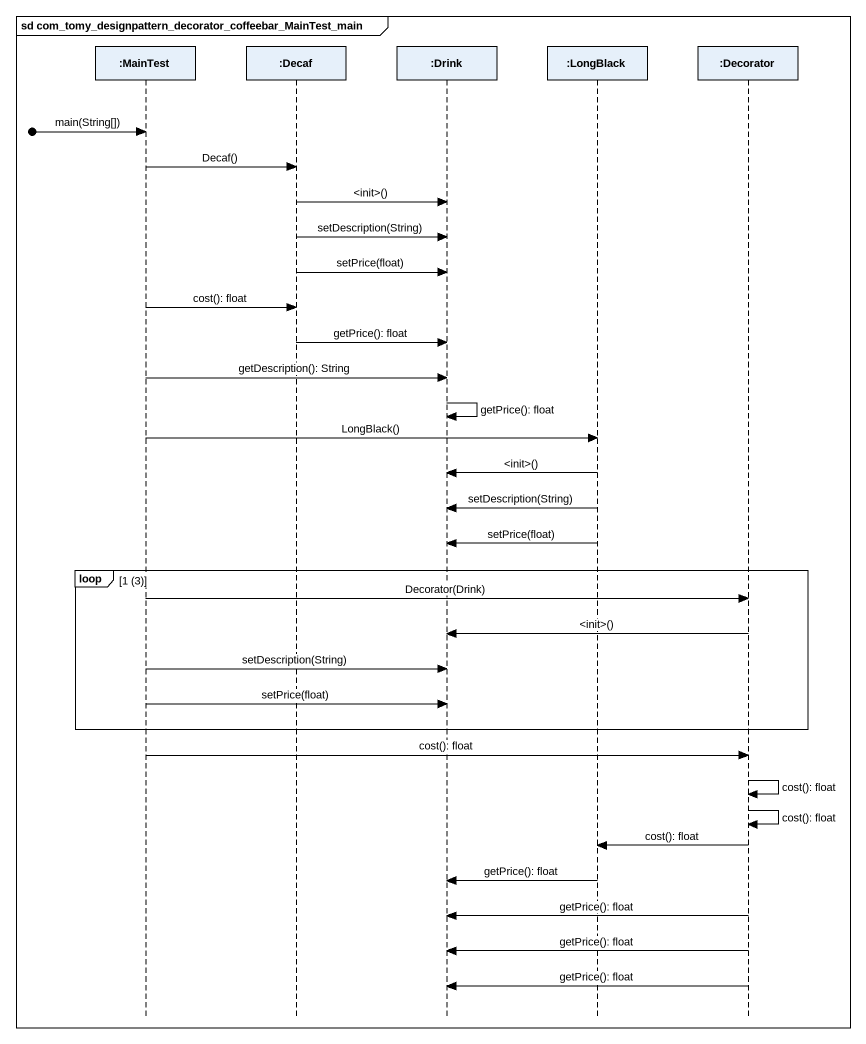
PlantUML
@startuml
mainframe sd com_tomy_designpattern_decorator_coffeebar_MainTest_main
hide footbox
participant ":MainTest" as MainTest
participant ":Decaf" as Decaf
participant ":Drink" as Drink
participant ":LongBlack" as LongBlack
participant ":Decorator" as Decorator

[o-> MainTest : main(String[])
MainTest -> Decaf : Decaf()
Decaf -> Drink : <init>()
Decaf -> Drink : setDescription(String)
Decaf -> Drink : setPrice(float)
MainTest -> Decaf : cost(): float
Decaf -> Drink : getPrice(): float
MainTest -> Drink : getDescription(): String
Drink -> Drink : getPrice(): float
MainTest -> LongBlack : LongBlack()
LongBlack -> Drink : <init>()
LongBlack -> Drink : setDescription(String)
LongBlack -> Drink : setPrice(float)
loop 1 (3)
  MainTest -> Decorator : Decorator(Drink)
  Decorator -> Drink : <init>()
  MainTest -> Drink : setDescription(String)
  MainTest -> Drink : setPrice(float)
end
MainTest -> Decorator : cost(): float
Decorator -> Decorator : cost(): float
Decorator -> Decorator : cost(): float
Decorator -> LongBlack : cost(): float
LongBlack -> Drink : getPrice(): float
Decorator -> Drink : getPrice(): float
Decorator -> Drink : getPrice(): float
Decorator -> Drink : getPrice(): float
@enduml
